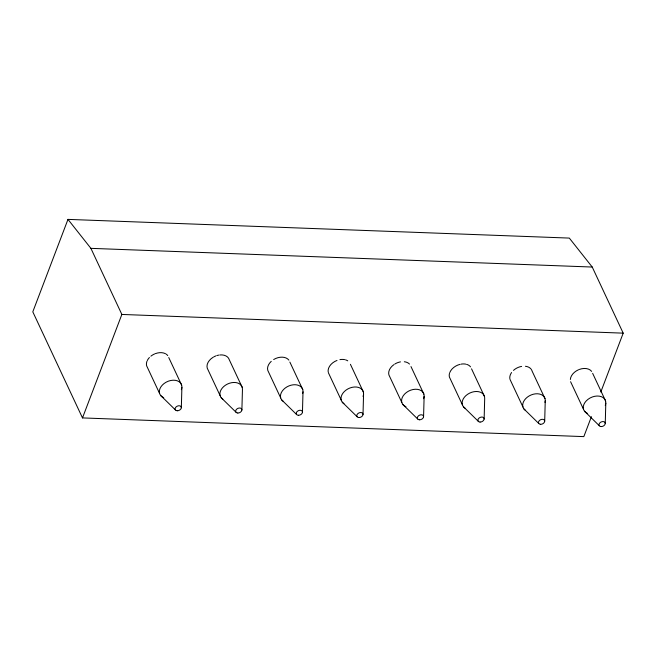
<?xml version="1.0" encoding="UTF-8"?>
<svg xmlns="http://www.w3.org/2000/svg" width="656" height="656" viewBox="0 0 656 656"><rect width="100%" height="100%" fill="white"/><g stroke="black" fill="none" stroke-linecap="round" stroke-linejoin="round"><path stroke-width="0.98" d="M181.335 407.712L181.892 387.319M241.892 409.967L242.449 389.574A11.833 8.348 -25.1 0 0 227.378 384.096A11.833 8.348 -25.1 0 0 222.819 399.184M302.457 412.23L303.006 391.837M363.014 414.485L363.563 394.092M423.571 416.749L424.129 396.355M484.136 419.004L484.686 398.61A11.833 8.348 -25.1 0 0 469.614 393.133A11.833 8.348 -25.1 0 0 465.055 408.221M544.693 421.267L545.243 400.873M605.25 423.522L605.8 403.128M600.806 392.001L623.2 333.15L592.237 267.041L569.318 238.087L67.978 219.383L32.8 311.838L82.492 417.913L583.832 436.617L591.417 416.683M82.492 417.913L121.86 314.445L90.897 248.345L67.978 219.383M90.897 248.345L592.237 267.041M121.86 314.445L623.2 333.15M584.496 411.214L599.346 425.76M523.939 408.959L538.789 423.505M463.382 406.695L478.232 421.242M402.817 404.44L417.675 418.987M342.26 402.177L357.11 416.724M281.703 399.922L296.553 414.469M221.146 397.659L235.996 412.206M160.581 395.404L175.439 409.951M592.647 373.338L605.562 400.906M570.589 381.71L583.504 409.278M545.005 398.643L532.09 371.083A11.833 8.348 -25.1 0 0 531.508 369.746M510.032 379.455L522.947 407.015M471.533 368.82L484.44 396.388M462.39 404.76L449.475 377.192A11.833 8.348 -25.1 0 1 449.499 373.395M410.976 366.565L423.883 394.125M401.825 402.497L388.918 374.937A11.833 8.348 -25.1 0 1 393.936 364.613M350.411 364.301L363.326 391.87M328.353 372.674L341.268 400.242M289.854 362.046L302.769 389.607M280.711 397.979L267.796 370.419A11.833 8.348 -25.1 0 1 271.248 361.349M242.203 387.352L229.297 359.783A11.833 8.348 -25.1 0 0 219.793 354.97M220.154 395.724L207.239 368.155A11.833 8.348 -25.1 0 1 213.11 357.274M168.74 357.528L181.646 385.088M159.588 393.461L146.682 365.9A11.833 8.348 -25.1 0 1 146.96 361.308M587.62 413.469A11.833 8.348 -25.1 0 1 584.873 402.612A11.833 8.348 -25.1 0 1 599.207 396.134A11.833 8.348 -25.1 0 1 605.275 405.49M570.351 379.488A11.833 8.348 -25.1 0 1 578.526 369.763M579.24 369.476A11.833 8.348 -25.1 0 1 591.655 371.394M525.612 410.484A11.833 8.348 -25.1 0 1 531.114 394.969A11.833 8.348 -25.1 0 1 544.98 402.44M509.868 378.733A11.833 8.348 -25.1 0 1 511.582 372.534M513.484 370.386A11.833 8.348 -25.1 0 1 521.61 366.401M525.431 366.269A11.833 8.348 -25.1 0 1 531.098 369.139M449.762 372.608A11.833 8.348 -25.1 0 1 460.069 364.351M461.053 364.146A11.833 8.348 -25.1 0 1 465.768 364.146M466.613 364.351A11.833 8.348 -25.1 0 1 470.541 366.876M405.941 406.695A11.833 8.348 -25.1 0 1 403.194 395.83A11.833 8.348 -25.1 0 1 417.528 389.352A11.833 8.348 -25.1 0 1 423.596 398.709M394.789 364.055A11.833 8.348 -25.1 0 1 400.496 361.882M404.317 361.751A11.833 8.348 -25.1 0 1 409.492 364.064M343.941 403.702A11.833 8.348 -25.1 0 1 349.91 387.999A11.833 8.348 -25.1 0 1 363.039 396.454M328.189 371.96A11.833 8.348 -25.1 0 1 337.004 360.439M339.939 359.627A11.833 8.348 -25.1 0 1 344.646 359.627M345.499 359.832A11.833 8.348 -25.1 0 1 347.746 360.841M283.376 401.447A11.833 8.348 -25.1 0 1 288.878 385.933A11.833 8.348 -25.1 0 1 302.736 393.403M273.667 359.537A11.833 8.348 -25.1 0 1 288.861 360.103M213.774 356.889A11.833 8.348 -25.1 0 1 215.881 355.921M216.849 355.585A11.833 8.348 -25.1 0 1 218.817 355.109M163.705 397.659A11.833 8.348 -25.1 0 1 160.958 386.794A11.833 8.348 -25.1 0 1 175.291 380.316A11.833 8.348 -25.1 0 1 181.359 389.68M147.305 360.521A11.833 8.348 -25.1 0 1 149.429 357.512M150.88 356.183A11.833 8.348 -25.1 0 1 154.611 353.953M155.324 353.658A11.833 8.348 -25.1 0 1 165.378 353.666M166.066 354.06A11.833 8.348 -25.1 0 1 167.739 355.585M601.175 426.58A3.28 2.312 -25.1 0 0 605.185 422.907A3.28 2.312 -25.1 0 0 600.027 422.71A3.28 2.312 -25.1 0 0 601.175 426.58M540.618 424.317A3.28 2.312 -25.1 0 0 544.628 420.644A3.28 2.312 -25.1 0 0 539.47 420.455A3.28 2.312 -25.1 0 0 540.618 424.317M480.053 422.062A3.28 2.312 -25.1 0 0 484.062 418.389A3.28 2.312 -25.1 0 0 478.913 418.192A3.28 2.312 -25.1 0 0 480.053 422.062M419.496 419.799A3.28 2.312 -25.1 0 0 423.505 416.125A3.28 2.312 -25.1 0 0 418.356 415.937A3.28 2.312 -25.1 0 0 419.496 419.799M358.939 417.544A3.28 2.312 -25.1 0 0 362.948 413.87A3.28 2.312 -25.1 0 0 357.791 413.674A3.28 2.312 -25.1 0 0 358.939 417.544M298.382 415.281A3.28 2.312 -25.1 0 0 302.391 411.607A3.28 2.312 -25.1 0 0 297.234 411.419A3.28 2.312 -25.1 0 0 298.382 415.281M237.816 413.026A3.28 2.312 -25.1 0 0 241.826 409.352A3.28 2.312 -25.1 0 0 236.677 409.155A3.28 2.312 -25.1 0 0 237.816 413.026M177.259 410.763A3.28 2.312 -25.1 0 0 181.269 407.089A3.28 2.312 -25.1 0 0 176.12 406.9A3.28 2.312 -25.1 0 0 177.259 410.763"/></g></svg>
